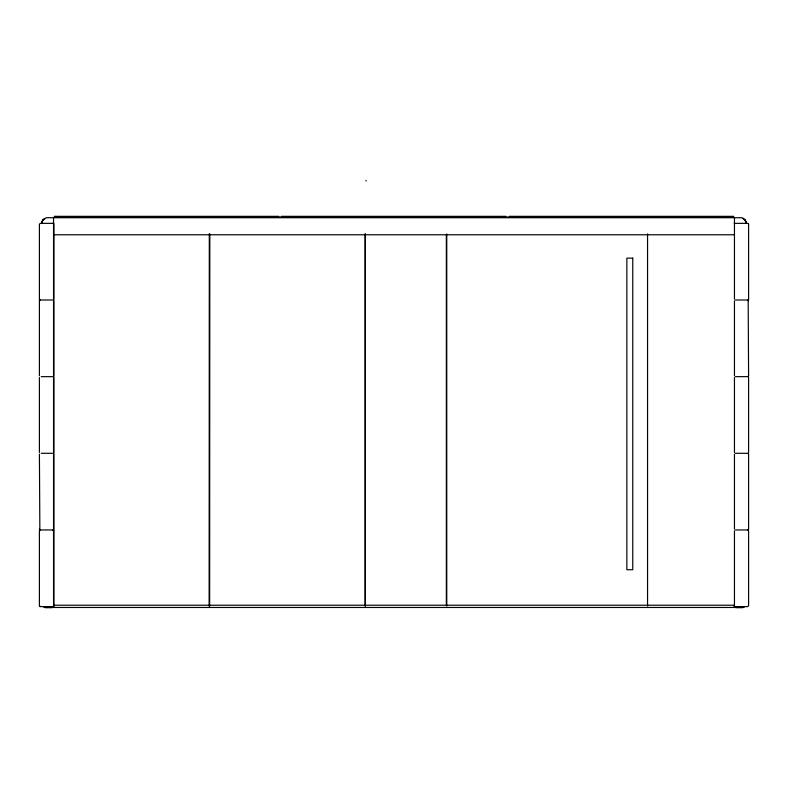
<?xml version="1.0" encoding="UTF-8"?>
<svg xmlns="http://www.w3.org/2000/svg" width="788" height="788" viewBox="0 0 788 788"><rect width="100%" height="100%" fill="white"/><g stroke="black" fill="none" stroke-linecap="round" stroke-linejoin="round"><path stroke-width="1.18" d="M39.4 375.787L39.4 300.868L40.267 300.001L39.4 299.135L39.4 224.216L40.267 223.349L53.889 223.349L53.889 607.469M39.4 377.521L39.4 452.44M52.678 529.95L40.267 529.95L39.4 530.817L39.4 605.736L40.267 606.602L52.678 606.602M734.111 223.349L747.733 223.349L748.6 224.216L748.6 299.135L747.733 300.001L748.57 300.75M735.322 529.95L747.733 529.95L748.6 529.083L748.6 454.164L747.733 453.297L748.6 452.44L748.6 377.521L747.733 376.654L748.6 375.787L748.176 300.12M39.518 530.383L39.824 530.078M39.4 300.868L39.705 300.238M39.41 454.115L39.853 530.058M748.6 299.135L748.265 299.785M748.167 376.526L748.6 375.787M748.6 529.083L747.733 529.95L748.6 530.817L748.6 605.736L747.733 606.602L735.322 606.602M43.31 219.448L41.478 223.349L42.611 220.364L46.275 217.724L741.725 217.724L745.182 220.059L746.522 223.349L745.389 220.364L743.104 218.118M43.241 219.527L41.478 223.349L42.414 220.67L44.295 218.532M54.205 216.336L278.804 216.336M281.306 216.336L505.906 216.336M509.196 216.336L733.795 216.336M54.461 217.084L733.539 217.084M53.889 234.775L734.111 234.775M41.252 300.001L52.678 300.001M735.322 300.001L746.817 300.001M41.252 376.654L52.678 376.654M735.322 376.654L746.817 376.654M41.252 453.297L52.678 453.297M735.322 453.297L746.817 453.297M53.889 605.214L734.111 605.214M43.901 607.469L744.099 607.469M45.349 607.646L52.244 607.646M735.756 607.646L742.651 607.646M39.912 529.861L39.4 529.083L40.267 529.95M40.267 606.602L39.449 605.903M748.167 223.477L748.265 223.565M52.678 223.349L53.249 223.595M748.403 453.652L748.492 453.75M39.833 299.883L39.4 299.135L39.617 299.676M53.111 530.068L53.505 530.659M53.259 530.176L53.545 530.817M744.759 219.527L746.522 223.349L744.69 219.448M734.455 217.724L734.455 223.349M734.455 224.216L734.455 299.135M734.455 300.868L734.455 375.787M734.455 377.521L734.455 452.44M734.455 454.164L734.455 529.083M734.455 530.817L734.455 605.736M734.111 606.08L734.111 607.469M647.559 233.908L647.559 606.08M446.757 233.908L446.757 606.08M446.343 234.775L446.343 605.214M366.046 180.353L366.046 181.004M365.396 233.908L365.396 606.08M365.051 233.908L365.051 606.08M209.815 233.908L209.647 606.08M209.303 233.908L209.125 606.08M53.545 217.724L53.545 223.349M53.545 224.216L53.545 299.135M53.545 300.868L53.545 375.787M53.545 377.521L53.545 452.44M53.545 454.164L53.545 607.469M632.754 258.149L626.864 258.149L626.864 569.734L632.754 569.734L632.754 258.149"/></g></svg>
